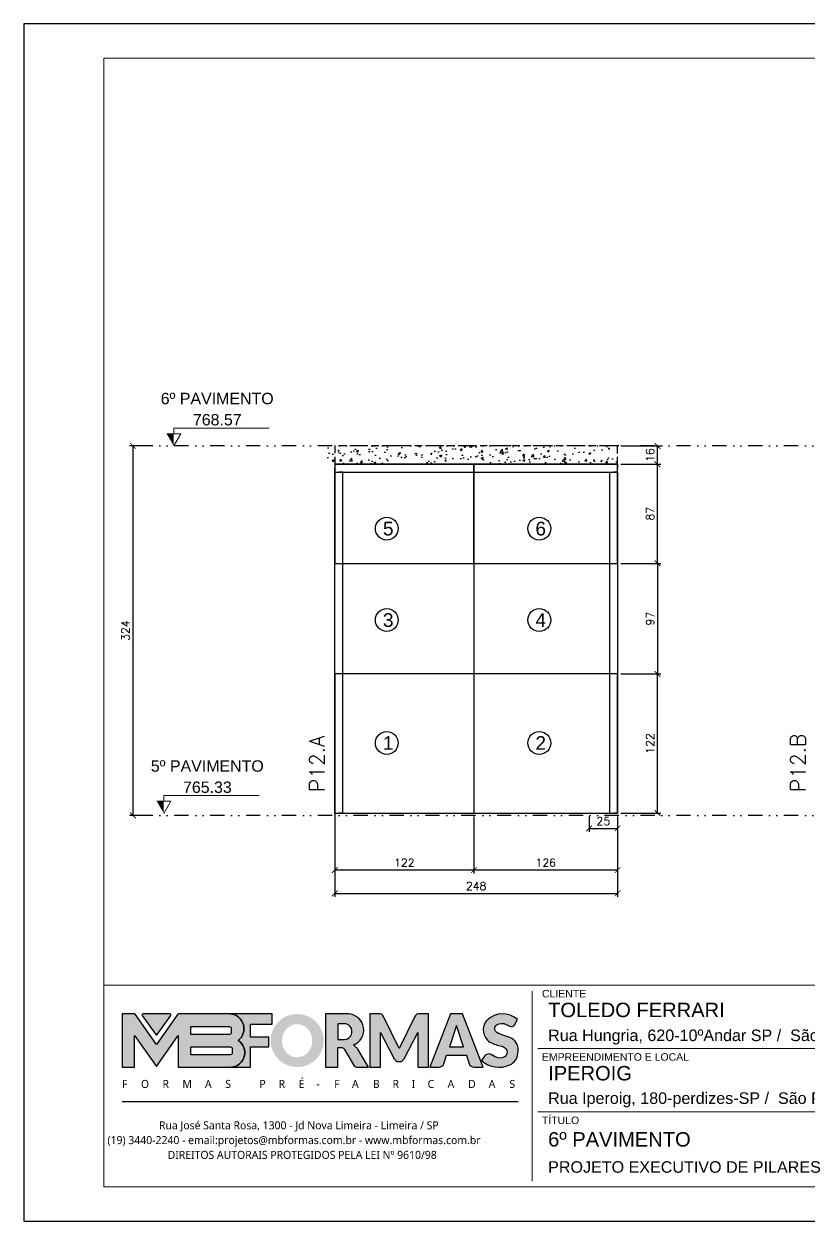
# Model space of a CAD drawing. Extents: x -23436 to 4767, y -4131 to 9755.
# Drawn here: x -20676 to -19988, y -1668 to -618 of the extents above; entities that cross this region are included whole.
import ezdxf
from ezdxf.enums import TextEntityAlignment as Align

# ---------------------------------------------------------------- set-up
doc = ezdxf.new("R2010")
doc.units = 0
doc.header["$PDMODE"] = 2
doc.header["$PDSIZE"] = 10
doc.linetypes.add('DIVIDE2', pattern=[0.625, 0.25, -0.125, 0, -0.125, 0, -0.125])
doc.linetypes.add('HIDDEN', pattern=[9.525, 6.35, -3.175])
doc.layers.get('0').update_dxf_attribs({"lineweight": 13})
doc.layers.get('Defpoints').update_dxf_attribs({"lineweight": 13})
for name, color, linetype in [('Concreto', 250, 'HIDDEN'), ('Cota', 4, 'Continuous'), ('MB Logo', 254, 'Continuous'), ('Nível', 160, 'Continuous'), ('Painéis', 30, 'Continuous'), ('Romaneio', 10, 'Continuous'), ('Sarr 7x7', 104, 'Continuous'), ('Texto Nível', 251, 'Continuous')]:
    doc.layers.add(name, color=color, linetype=linetype)
for name, color, linetype, lineweight in [('FOLHA MB', 7, 'Continuous', 13), ('S-FNDN', 7, 'Continuous', 25), ('Sarr 2.2x7', 40, 'Continuous', 9), ('Texto Seção', 7, 'Continuous', 15)]:
    doc.layers.add(name, color=color, linetype=linetype, lineweight=lineweight)
doc.layers.add('Laje_Perimetro', color=7, linetype='Continuous', plot=False)
doc.styles.add('ARIAL', font='arial.ttf', dxfattribs={"oblique": 15, "height": 25})
doc.styles.add('MB_C01', font='arial.ttf', dxfattribs={"height": 1.3})
doc.styles.add('MB_C02', font='arial.ttf', dxfattribs={"height": 2})
doc.styles.add('MB_C03', font='arial.ttf', dxfattribs={"height": 2.5})
doc.styles.add('MB_C04', font='arial.ttf', dxfattribs={"height": 6})
doc.styles.add('MtXpl_Lucida_Sans_Un', font='l_10646.ttf')
doc.styles.add('REGUA-120', font='ROMANS.shx', dxfattribs={"height": 15})
doc.styles.add('ROMANS', font='romans.shx')
doc.dimstyles.new('Cota Paínel', dxfattribs={"dimtxt": 7, "dimasz": 5, "dimexe": 3, "dimexo": 3, "dimgap": 3, "dimtad": 1, "dimdec": 1, "dimzin": 12, "dimdsep": 46, "dimtxsty": 'ROMANS', "dimblk": 'ARCHTICK', "dimcen": 0, "dimclrd": 4, "dimclre": 4, "dimclrt": 1, "dimadec": 1, "dimazin": 3, "dimtfac": 1, "dimtdec": 1, "dimtmove": 0, "dimatfit": 3, "dimldrblk": 'OBLIQUE', "dimfxl": 0, "dimtolj": 1, "dimtzin": 12, "dimarcsym": 0})
doc.dimstyles.new('PAINEL', dxfattribs={"dimtxt": 7, "dimasz": 5, "dimexe": 3, "dimexo": 3, "dimgap": 3, "dimtad": 1, "dimdec": 1, "dimzin": 12, "dimdsep": 46, "dimtxsty": 'ROMANS', "dimblk": 'ARCHTICK', "dimcen": 0, "dimclrd": 4, "dimclre": 4, "dimclrt": 1, "dimadec": 1, "dimazin": 3, "dimtfac": 1, "dimtdec": 1, "dimtmove": 0, "dimatfit": 3, "dimldrblk": 'OBLIQUE', "dimfxl": 0, "dimtolj": 1, "dimtzin": 12, "dimarcsym": 0})

# ---------------------------------------------------------------- blocks, each defined once
blk = doc.blocks.new('MB-NOVO')
at = {"layer": 'MB Logo', "linetype": 'Continuous'}
h = blk.add_hatch(color=256, dxfattribs=at)
h.dxf.hatch_style = 1
h.set_gradient(color1=(242, 132, 69), color2=(247, 180, 141), rotation=90, tint=1)
h.paths.add_polyline_path([(-18529.6, 10980.8), (-18475.7, 10980.8, 0.706757), (-18468.7, 11008, 0.681802), (-18476.7, 11034.9), (-18529.4, 11034.9, 0.243712), (-18530.2, 11034.5), (-18551.7, 11003.9), (-18573.3, 11034.5, 0.243712), (-18574.1, 11034.9), (-18586.5, 11034.9), (-18586.5, 10980.8), (-18573.9, 10980.8), (-18573.9, 11012.9), (-18551.7, 10981.5), (-18529.6, 11012.9)])
h.paths.add_polyline_path([(-18516.8, 11014.1), (-18516.8, 11022), (-18477.8, 11022, -0.414214), (-18475.8, 11020), (-18475.8, 11016.1, -0.414214), (-18477.8, 11014.1)], flags=16)
h.paths.add_polyline_path([(-18516.8, 11001.4), (-18476.8, 11001.4, -0.414214), (-18474.8, 10999.4), (-18474.8, 10995.5, -0.414214), (-18476.8, 10993.5), (-18516.8, 10993.5)], flags=16)
at = {"layer": 'MB Logo', "true_color": 0x262626}
h = blk.add_hatch(color=250, dxfattribs=at)
h.dxf.hatch_style = 1
h.paths.add_polyline_path([(-18537.3, 11033.3, 0.60809), (-18538.1, 11034.9), (-18565.3, 11034.9, 0.60809), (-18566.1, 11033.3), (-18552.5, 11014, 0.518202), (-18550.9, 11014)])
h = blk.add_hatch(color=250, dxfattribs=at)
h.dxf.hatch_style = 1
h.paths.add_polyline_path([(-18456.2, 11011.3), (-18456.2, 11024.6), (-18434.2, 11024.6), (-18434.2, 11034.9), (-18476.7, 11034.9, -0.681802), (-18468.7, 11008, -0.706757), (-18475.7, 10980.8), (-18456.2, 10980.8), (-18456.2, 11001.4), (-18437.8, 11001.4), (-18437.8, 11011.3)])
h = blk.add_hatch(color=250, dxfattribs=at)
h.dxf.hatch_style = 1
h.paths.add_polyline_path([(-18435.9, 11007.9, 1), (-18381.9, 11007.9, 1)])
edge = h.paths.add_edge_path(flags=16)
edge.add_ellipse((-18409, 11007.7), major_axis=(0, 16.8), ratio=0.916255, start_angle=0, end_angle=360)
h = blk.add_hatch(color=250, dxfattribs=at)
h.dxf.hatch_style = 1
h.paths.add_polyline_path([(-18357, 11034.9), (-18380.2, 11034.9), (-18380.2, 10980.8), (-18367.6, 10980.8), (-18367.6, 11000.7), (-18363.4, 11000.7, -0.195765), (-18360.9, 10998.9), (-18351.8, 10983.2, 0.261385), (-18347.5, 10980.8), (-18336.4, 10980.8), (-18347.5, 10999, 0.082429), (-18349.6, 11001.5), (-18351.9, 11003.4, 0.81838)])
h.paths.add_polyline_path([(-18360.8, 11009), (-18367.6, 11009), (-18367.6, 11025), (-18360.8, 11025, -0.92578)], flags=16)
h = blk.add_hatch(color=250, dxfattribs=at)
h.dxf.hatch_style = 1
h.paths.add_polyline_path([(-18286.6, 11015.9), (-18286.6, 10980.8), (-18275.8, 10980.8), (-18275.8, 11034.9), (-18286.6, 11034.9, 0.216647), (-18289.4, 11032.4), (-18305.5, 10999.8), (-18321.6, 11032.7, 0.199908), (-18324.3, 11034.9), (-18335.2, 11034.9), (-18335.2, 10980.8), (-18324.3, 10980.8), (-18324.3, 11015.9), (-18310.4, 10989.3, 0.279644), (-18306, 10986.6, 0.340986), (-18300.5, 10989.3)])
h = blk.add_hatch(color=250, dxfattribs=at)
h.dxf.hatch_style = 1
h.paths.add_polyline_path([(-18274.4, 10980.8), (-18265, 10980.8, 0.322517), (-18260.2, 10984.3), (-18257.3, 10993), (-18237.2, 10993), (-18234.3, 10984.3, 0.322517), (-18229.5, 10980.8), (-18220.3, 10980.8), (-18241.2, 11034.9), (-18253.4, 11034.9)])
h.paths.add_polyline_path([(-18254.4, 11001.6), (-18247.3, 11023), (-18240.1, 11001.6)], flags=16)
h = blk.add_hatch(color=250, dxfattribs=at)
h.dxf.hatch_style = 1
h.paths.add_polyline_path([(-18206, 11024, -0.247671), (-18196.9, 11024.3), (-18193.5, 11022.5, 0.40799), (-18188.2, 11024.1), (-18185.4, 11029.1, 0.392837), (-18216.2, 11028.7, 0.467779), (-18213.3, 11006.3, 0.077523), (-18201.2, 11002.1, -0.214206), (-18196.1, 10997.9, -0.284295), (-18198.2, 10991.4, -0.26924), (-18208.8, 10991.6), (-18212.2, 10993.6, 0.407727), (-18219, 10992.1), (-18221.8, 10987.7, 0.296878), (-18193.2, 10983.1, 0.272251), (-18184.9, 10995.3), (-18184.6, 10997.9, 0.348906), (-18193.7, 11011.2), (-18200.4, 11013.5, -0.045018), (-18205.8, 11015.7, -0.618284)])
at = {"layer": 'MB Logo', "linetype": 'Continuous'}
blk.add_line((-18586.5, 10945.9), (-18184.8, 10945.9), dxfattribs=at)
at = {"layer": 'MB Logo', "color": 23, "linetype": 'Continuous', "true_color": 0xf28445}
for points in [[(-18573.3, 11034.5, 0.243712), (-18574.1, 11034.9), (-18586.5, 11034.9), (-18586.5, 10980.8), (-18573.9, 10980.8), (-18573.9, 11012.9), (-18551.7, 10981.5), (-18529.6, 11012.9), (-18529.6, 10980.8), (-18475.7, 10980.8, 0.706757), (-18468.7, 11008, 0.681802), (-18476.7, 11034.9), (-18529.4, 11034.9, 0.243712), (-18530.2, 11034.5), (-18551.7, 11003.9)], [(-18516.8, 11022), (-18477.8, 11022, -0.414214), (-18475.8, 11020), (-18475.8, 11016.1, -0.414214), (-18477.8, 11014.1), (-18516.8, 11014.1)], [(-18516.8, 11001.4), (-18476.8, 11001.4, -0.414214), (-18474.8, 10999.4), (-18474.8, 10995.5, -0.414214), (-18476.8, 10993.5), (-18516.8, 10993.5)]]:
    blk.add_lwpolyline(points, format="xyb", close=True, dxfattribs=at)
at = {"layer": 'MB Logo', "color": 250, "true_color": 0x262626}
for points in [[(-18537.3, 11033.3, 0.60809), (-18538.1, 11034.9), (-18565.3, 11034.9, 0.60809), (-18566.1, 11033.3), (-18552.5, 11014, 0.518202), (-18550.9, 11014)], [(-18437.8, 11011.3), (-18456.2, 11011.3), (-18456.2, 11024.6), (-18434.2, 11024.6), (-18434.2, 11034.9), (-18476.7, 11034.9, -0.681802), (-18468.7, 11008, -0.706757), (-18475.7, 10980.8), (-18456.2, 10980.8), (-18456.2, 11001.4), (-18437.8, 11001.4)], [(-18347.5, 10980.8), (-18336.4, 10980.8), (-18347.5, 10999, 0.082429), (-18349.6, 11001.5), (-18351.9, 11003.4, 0.81838), (-18357, 11034.9), (-18380.2, 11034.9), (-18380.2, 10980.8), (-18367.6, 10980.8), (-18367.6, 11000.7), (-18363.4, 11000.7, -0.209789), (-18360.8, 10998.7), (-18351.8, 10983.2, 0.261385)], [(-18286.6, 11015.9), (-18286.6, 10980.8), (-18275.8, 10980.8), (-18275.8, 11034.9), (-18286.6, 11034.9, 0.216647), (-18289.4, 11032.4), (-18305.5, 10999.8), (-18321.5, 11032.4, 0.216647), (-18324.3, 11034.9), (-18335.2, 11034.9), (-18335.2, 10980.8), (-18324.3, 10980.8), (-18324.3, 11015.9), (-18310.4, 10989.3, 0.279644), (-18306, 10986.6), (-18304.9, 10986.6, 0.279644), (-18300.5, 10989.3)], [(-18265, 10980.8, 0.322517), (-18260.2, 10984.3), (-18257.3, 10993), (-18237.2, 10993), (-18234.3, 10984.3, 0.322517), (-18229.5, 10980.8), (-18220.3, 10980.8), (-18241.2, 11034.9), (-18253.4, 11034.9), (-18274.4, 10980.8)], [(-18206.2, 11015.9, -0.549626), (-18206.4, 11023.8, -0.258723), (-18196.9, 11024.3), (-18193.5, 11022.5, 0.40799), (-18188.2, 11024.1), (-18185.4, 11029.1, 0.392837), (-18216.2, 11028.7, 0.467779), (-18213.3, 11006.3, 0.077523), (-18201.2, 11002.1, -0.203897), (-18196.3, 10998.2), (-18196.1, 10997.8, -0.267611), (-18198, 10991.6), (-18198.5, 10991.3, -0.261145), (-18208.8, 10991.6), (-18212.2, 10993.6, 0.407727), (-18219, 10992.1), (-18221.8, 10987.7, 0.296878), (-18193.2, 10983.1, 0.265963), (-18184.9, 10994.9), (-18184.7, 10997.6, 0.340466), (-18193.1, 11011), (-18200.4, 11013.5, -0.049298)], [(-18367.6, 11009), (-18360.8, 11009, 0.92578), (-18360.8, 11025), (-18367.6, 11025)]]:
    blk.add_lwpolyline(points, format="xyb", close=True, dxfattribs=at)
blk.add_lwpolyline([(-18247.3, 11023), (-18254.4, 11001.6), (-18240.1, 11001.6)], close=True, dxfattribs=at)
at = {"layer": 'MB Logo', "color": 250, "true_color": 0x262626, "style": 'MtXpl_Lucida_Sans_Un'}
for s, height, p in [('F', 8.12, (-18586.8, 10959.8)), ('O', 8.12, (-18567.5, 10959.8)), ('R', 8.12, (-18545.6, 10959.8)), ('M', 8.12, (-18525.4, 10959.8)), ('A', 8.12, (-18502.5, 10959.8)), ('S', 8.12, (-18481.9, 10959.8)), ('P', 8.12, (-18447.3, 10959.8)), ('R', 8.12, (-18427.8, 10959.8)), ('É', 8.12, (-18407.5, 10959.8)), ('-', 8.12, (-18389.6, 10959.8)), ('F', 8.12, (-18371.4, 10959.8)), ('A', 8.12, (-18353.3, 10959.8)), ('B', 8.12, (-18332.1, 10959.8)), ('R', 8.12, (-18312.2, 10959.8)), ('I', 8.12, (-18292.7, 10959.8)), ('C', 8.12, (-18276.6, 10959.8)), ('A', 8.12, (-18256.3, 10959.8)), ('D', 8.12, (-18235.5, 10959.8)), ('A', 8.12, (-18214.6, 10959.8)), ('S', 8.12, (-18193.6, 10959.8)), ('DIREITOS AUTORAIS PROTEGIDOS PELA LEI Nº 9610/98', 8.122, (-18540.4, 10887.8))]:
    blk.add_text(s, height=height, dxfattribs=at).set_placement(p)
at = {"layer": 'MB Logo', "style": 'MtXpl_Lucida_Sans_Un'}
for s, p in [('Rua José Santa Rosa, 1300 - Jd Nova Limeira - Limeira / SP', (-18549.2, 10917.8)), ('(19) 3440-2240 - email:projetos@mbformas.com.br - www.mbformas.com.br', (-18601.5, 10902.8))]:
    blk.add_text(s, height=8.122, dxfattribs=at).set_placement(p)
blk = doc.blocks.new('A$C169d8357')
at = {"layer": 'FOLHA MB', "color": 1}
for p, q in [((1109.8, 356.7), (70, 356.7)), ((445.6, 351.7), (445.6, 185)), ((786.6, 351.7), (786.6, 250.7)), ((943.1, 351.7), (943.1, 185)), ((1109.8, 356.7), (1109.8, 179.9)), ((1455, 356.7), (1109.8, 356.7)), ((1155.3, 185), (1155.3, 351.7)), ((1232.6, 351.7), (1232.6, 185)), ((1455, 331.5), (1109.8, 331.5)), ((938.1, 316.3), (791.6, 316.3)), ((1109.8, 316.3), (948.2, 316.3)), ((1029, 311.3), (1029, 286)), ((1455, 306.2), (1109.8, 306.2)), ((781.5, 301.2), (450.7, 301.2)), ((938.1, 281), (791.6, 281)), ((1109.8, 281), (948.2, 281)), ((1029, 275.9), (1029, 250.7)), ((1455, 281), (1109.8, 281)), ((1455, 255.7), (1109.8, 255.7)), ((938.1, 245.6), (450.7, 245.6)), ((1109.8, 245.6), (948.2, 245.6)), ((1029, 240.6), (1029, 185)), ((1455, 230.4), (1109.8, 230.4)), ((1455, 205.2), (1109.8, 205.2))]:
    blk.add_line(p, q, dxfattribs=at)
for points in [[(0, 1199.9), (0, 149.9), (1485, 149.9), (1485, 1199.9)], [(70, 1169.9), (70, 179.9), (1455, 179.9), (1455, 1169.9)]]:
    blk.add_lwpolyline(points, close=True, dxfattribs=at)
at = {"layer": 'MB Logo', "xscale": 0.8642040370897565, "yscale": 0.8642040370897565, "zscale": 0.8642040370897565}
blk.add_blockref('MB-NOVO', (16148.7, -9204.8), dxfattribs=at)
at = {"layer": 'FOLHA MB', "color": 6}
for s, height, style, p in [('CLIENTE', 6.57, 'MB_C01', (454.3, 346.1)), ('RESPONSÁVEL TÉCNICO', 6.566, 'MB_C01', (791.2, 344.6)), ('FASE DO PROJETO', 6.566, 'MB_C01', (947.8, 344.6)), ('Rua Hungria, 620-10ºAndar SP /  São Paulo', 10.102, 'MB_C02', (459.7, 307.8)), ('PROJETISTA', 6.57, 'MB_C01', (791.2, 306.7)), ('DATA', 6.57, 'MB_C01', (947.8, 306.7)), ('ESCALA', 6.57, 'MB_C01', (1033.7, 306.7)), ('EMPREENDIMENTO E LOCAL', 6.566, 'MB_C01', (454.3, 290.6)), ('DISCIPLINA', 6.57, 'MB_C01', (791.2, 271.4)), ('COR MADEIRA', 6.566, 'MB_C01', (947.8, 271.4)), ('COR TARJA', 6.57, 'MB_C01', (1033.7, 271.4)), ('Rua Iperoig, 180-perdizes-SP /  São Paulo', 10.102, 'MB_C02', (459.7, 252.7)), ('TÍTULO', 6.57, 'MB_C01', (454.3, 235)), ('REVISÃO', 6.57, 'MB_C01', (947.8, 236.5)), ('FOLHA', 6.57, 'MB_C01', (1033.7, 236.5)), ('PROJETO EXECUTIVO DE PILARES', 10.102, 'MB_C02', (459.7, 192.3))]:
    blk.add_text(s, height=height, dxfattribs=dict(at, style=style)).set_placement(p)
at = {"layer": 'FOLHA MB', "color": 5}
for s, height, style, p in [('TOLEDO FERRARI', 12.628, 'MB_C03', (459.7, 328.8)), ('DANIEL RODRIGUES', 10.102, 'MB_C02', (791.6, 322.4)), ('EXECUTIVO', 10.1, 'MB_C02', (948.1, 320.5)), ('THAÍS BANDEIRA', 10.102, 'MB_C02', (791.5, 285.1)), ('31/05/2023', 10.1, 'MB_C02', (948.1, 285.1)), ('1:50', 10.1, 'MB_C02', (1034, 287.1)), ('IPEROIG', 12.63, 'MB_C03', (459.7, 273.3)), ('PADRÃO', 10.1, 'MB_C02', (948.1, 251.8)), ('FORMA DE MADEIRA', 10.102, 'MB_C02', (791.6, 251.7)), ('S/COR', 10.1, 'MB_C02', (1034, 251.8)), ('6º PAVIMENTO', 12.628, 'MB_C03', (459.7, 215.3)), ('00', 10.1, 'MB_C02', (1126.7, 211.8)), ('31/05/23', 10.1, 'MB_C02', (1166.5, 211.6)), ('EMISSÃO INICIAL', 10.102, 'MB_C02', (1243.1, 211.6)), ('00', 12.63, 'MB_C03', (967.6, 205))]:
    blk.add_text(s, height=height, dxfattribs=dict(at, style=style)).set_placement(p)
at = {"layer": 'FOLHA MB', "color": 6, "style": 'MB_C01'}
for s, p in [('REV. Nº', (1132.5, 198.1)), ('DATA', (1189.7, 198.1)), ('DESCRIÇÃO', (1265.5, 198.1))]:
    blk.add_text(s, height=6.57, dxfattribs=at).set_placement(p, align=Align.MIDDLE_CENTER)
at = {"layer": 'FOLHA MB', "insert": (1239.4, 189.4), "char_height": 5.051, "width": 210.818, "attachment_point": 1, "style": 'MB_C04'}
blk.add_mtext('TOLEDO-IPEROIG-LO-6PV-PI-R00.DWG', dxfattribs=at)
blk = doc.blocks.new('_ArchTick')
at = {"color": 0, "linetype": 'ByBlock', "const_width": 0.15}
blk.add_lwpolyline([(-0.5, -0.5), (0.5, 0.5)], dxfattribs=at)
blk = doc.blocks.new('*D775')
at = {"layer": 'Cota', "color": 4, "lineweight": -2, "transparency": 16777216}
for p, q in [((-20403.8, -1312.9), (-20403.8, -1383.4)), ((-20155.8, -1312.9), (-20155.8, -1383.4)), ((-20403.8, -1380.4), (-20155.8, -1380.4))]:
    blk.add_line(p, q, dxfattribs=at)
at = {"layer": 'Defpoints', "color": 0, "transparency": 16777216}
for p in [(-20403.8, -1309.9), (-20155.8, -1309.9), (-20155.8, -1380.4)]:
    blk.add_point(p, dxfattribs=at)
at = {"layer": 'Cota', "color": 4, "lineweight": -2, "transparency": 16777216, "xscale": 5, "yscale": 5, "zscale": 5, "rotation": 180}
blk.add_blockref('_ArchTick', (-20403.8, -1380.4), dxfattribs=at)
at = {"layer": 'Cota', "color": 4, "lineweight": -2, "transparency": 16777216, "xscale": 5, "yscale": 5, "zscale": 5}
blk.add_blockref('_ArchTick', (-20155.8, -1380.4), dxfattribs=at)
at = {"layer": 'Cota', "color": 1, "transparency": 16777216, "insert": (-20279.8, -1373.9), "char_height": 7, "attachment_point": 5, "style": 'ROMANS'}
blk.add_mtext('\\A1;248', dxfattribs=at)
blk = doc.blocks.new('_OBLIQUE')
at = {"color": 0, "linetype": 'ByBlock', "lineweight": -2}
for p, q in [((0, 0), (-1, 0)), ((-0.5, -0.5), (0.5, 0.5))]:
    blk.add_line(p, q, dxfattribs=at)
blk = doc.blocks.new('*D776')
at = {"layer": 'Cota', "color": 4, "lineweight": -2, "transparency": 16777216}
for p, q in [((-20152.8, -1187.9), (-20117.8, -1187.9)), ((-20120.8, -1309.9), (-20120.8, -1187.9)), ((-20152.8, -1309.9), (-20117.8, -1309.9))]:
    blk.add_line(p, q, dxfattribs=at)
at = {"layer": 'Defpoints', "color": 0, "transparency": 16777216}
for p in [(-20155.8, -1187.9), (-20120.8, -1187.9), (-20155.8, -1309.9)]:
    blk.add_point(p, dxfattribs=at)
at = {"layer": 'Cota', "color": 4, "lineweight": -2, "transparency": 16777216, "xscale": 5, "yscale": 5, "zscale": 5}
for p, rotation in [((-20120.8, -1187.9), 90), ((-20120.8, -1309.9), 270)]:
    blk.add_blockref('_ArchTick', p, dxfattribs=dict(at, rotation=rotation))
at = {"layer": 'Cota', "color": 1, "transparency": 16777216, "insert": (-20127.3, -1248.9), "char_height": 7, "attachment_point": 5, "rotation": 90, "style": 'ROMANS'}
blk.add_mtext('\\A1;122', dxfattribs=at)
blk = doc.blocks.new('*D777')
at = {"layer": 'Cota', "color": 4, "lineweight": -2, "transparency": 16777216}
for p, q in [((-20281.8, -1312.9), (-20281.8, -1362.9)), ((-20155.8, -1312.9), (-20155.8, -1362.9)), ((-20155.8, -1359.9), (-20281.8, -1359.9))]:
    blk.add_line(p, q, dxfattribs=at)
at = {"layer": 'Defpoints', "color": 0, "transparency": 16777216}
for p in [(-20281.8, -1309.9), (-20155.8, -1309.9), (-20281.8, -1359.9)]:
    blk.add_point(p, dxfattribs=at)
at = {"layer": 'Cota', "color": 4, "lineweight": -2, "transparency": 16777216, "xscale": 5, "yscale": 5, "zscale": 5, "rotation": 180}
blk.add_blockref('_ArchTick', (-20281.8, -1359.9), dxfattribs=at)
at = {"layer": 'Cota', "color": 4, "lineweight": -2, "transparency": 16777216, "xscale": 5, "yscale": 5, "zscale": 5}
blk.add_blockref('_ArchTick', (-20155.8, -1359.9), dxfattribs=at)
at = {"layer": 'Cota', "color": 1, "transparency": 16777216, "insert": (-20218.8, -1353.4), "char_height": 7, "attachment_point": 5, "style": 'ROMANS'}
blk.add_mtext('\\A1;126', dxfattribs=at)
blk = doc.blocks.new('*D778')
at = {"layer": 'Cota', "color": 4, "lineweight": -2, "transparency": 16777216}
for p, q in [((-20403.8, -1309.7), (-20403.8, -1362.9)), ((-20281.8, -1312.9), (-20281.8, -1362.9)), ((-20281.8, -1359.9), (-20403.8, -1359.9))]:
    blk.add_line(p, q, dxfattribs=at)
at = {"layer": 'Defpoints', "color": 0, "transparency": 16777216}
for p in [(-20403.8, -1306.7), (-20281.8, -1309.9), (-20403.8, -1359.9)]:
    blk.add_point(p, dxfattribs=at)
at = {"layer": 'Cota', "color": 4, "lineweight": -2, "transparency": 16777216, "xscale": 5, "yscale": 5, "zscale": 5, "rotation": 180}
blk.add_blockref('_ArchTick', (-20403.8, -1359.9), dxfattribs=at)
at = {"layer": 'Cota', "color": 4, "lineweight": -2, "transparency": 16777216, "xscale": 5, "yscale": 5, "zscale": 5}
blk.add_blockref('_ArchTick', (-20281.8, -1359.9), dxfattribs=at)
at = {"layer": 'Cota', "color": 1, "transparency": 16777216, "insert": (-20342.8, -1353.4), "char_height": 7, "attachment_point": 5, "style": 'ROMANS'}
blk.add_mtext('\\A1;122', dxfattribs=at)
blk = doc.blocks.new('*D789')
at = {"layer": 'Defpoints', "color": 0, "transparency": 16777216}
for p in [(-20180.8, -1309.9), (-20155.8, -1309.9), (-20155.8, -1323.4)]:
    blk.add_point(p, dxfattribs=at)
at = {"layer": 'S-FNDN', "color": 4, "lineweight": -2, "transparency": 16777216}
for p, q in [((-20180.8, -1312.9), (-20180.8, -1326.4)), ((-20155.8, -1312.9), (-20155.8, -1326.4)), ((-20180.8, -1323.4), (-20155.8, -1323.4))]:
    blk.add_line(p, q, dxfattribs=at)
at = {"layer": 'S-FNDN', "color": 4, "lineweight": -2, "transparency": 16777216, "xscale": 5, "yscale": 5, "zscale": 5, "rotation": 180}
blk.add_blockref('_ArchTick', (-20180.8, -1323.4), dxfattribs=at)
at = {"layer": 'S-FNDN', "color": 4, "lineweight": -2, "transparency": 16777216, "xscale": 5, "yscale": 5, "zscale": 5}
blk.add_blockref('_ArchTick', (-20155.8, -1323.4), dxfattribs=at)
at = {"layer": 'S-FNDN', "color": 1, "transparency": 16777216, "insert": (-20168.3, -1316.9), "char_height": 7, "attachment_point": 5, "style": 'ROMANS'}
blk.add_mtext('\\A1;25', dxfattribs=at)
blk = doc.blocks.new('*D790')
at = {"layer": 'Cota', "color": 4, "lineweight": -2, "transparency": 16777216}
for p, q in [((-20152.8, -1090.9), (-20117.8, -1090.9)), ((-20120.8, -1090.9), (-20120.8, -1187.9)), ((-20152.8, -1187.9), (-20117.8, -1187.9))]:
    blk.add_line(p, q, dxfattribs=at)
at = {"layer": 'Defpoints', "color": 0, "transparency": 16777216}
for p in [(-20155.8, -1090.9), (-20155.8, -1187.9), (-20120.8, -1187.9)]:
    blk.add_point(p, dxfattribs=at)
at = {"layer": 'Cota', "color": 4, "lineweight": -2, "transparency": 16777216, "xscale": 5, "yscale": 5, "zscale": 5}
for p, rotation in [((-20120.8, -1090.9), 90), ((-20120.8, -1187.9), 270)]:
    blk.add_blockref('_ArchTick', p, dxfattribs=dict(at, rotation=rotation))
at = {"layer": 'Cota', "color": 1, "transparency": 16777216, "insert": (-20127.3, -1139.4), "char_height": 7, "attachment_point": 5, "rotation": 90, "style": 'ROMANS'}
blk.add_mtext('\\A1;97', dxfattribs=at)
blk = doc.blocks.new('*D800')
at = {"layer": 'Cota', "color": 4, "lineweight": -2, "transparency": 16777216}
for p, q in [((-20152.8, -1003.9), (-20117.8, -1003.9)), ((-20120.8, -1090.9), (-20120.8, -1003.9)), ((-20152.8, -1090.9), (-20117.8, -1090.9))]:
    blk.add_line(p, q, dxfattribs=at)
at = {"layer": 'Defpoints', "color": 0, "transparency": 16777216}
for p in [(-20155.8, -1003.9), (-20120.8, -1003.9), (-20155.8, -1090.9)]:
    blk.add_point(p, dxfattribs=at)
at = {"layer": 'Cota', "color": 4, "lineweight": -2, "transparency": 16777216, "xscale": 5, "yscale": 5, "zscale": 5}
for p, rotation in [((-20120.8, -1003.9), 90), ((-20120.8, -1090.9), 270)]:
    blk.add_blockref('_ArchTick', p, dxfattribs=dict(at, rotation=rotation))
at = {"layer": 'Cota', "color": 1, "transparency": 16777216, "insert": (-20127.3, -1047.4), "char_height": 7, "attachment_point": 5, "rotation": 90, "style": 'ROMANS'}
blk.add_mtext('\\A1;87', dxfattribs=at)
blk = doc.blocks.new('*D801')
at = {"layer": 'Cota', "color": 4, "lineweight": -2, "transparency": 16777216}
for p, q in [((-20152.8, -987.9), (-20117.8, -987.9)), ((-20120.8, -1003.9), (-20120.8, -987.9)), ((-20152.8, -1003.9), (-20117.8, -1003.9))]:
    blk.add_line(p, q, dxfattribs=at)
at = {"layer": 'Defpoints', "color": 0, "transparency": 16777216}
for p in [(-20155.8, -987.9), (-20120.8, -987.9), (-20155.8, -1003.9)]:
    blk.add_point(p, dxfattribs=at)
at = {"layer": 'Cota', "color": 4, "lineweight": -2, "transparency": 16777216, "xscale": 5, "yscale": 5, "zscale": 5}
for p, rotation in [((-20120.8, -987.9), 90), ((-20120.8, -1003.9), 270)]:
    blk.add_blockref('_ArchTick', p, dxfattribs=dict(at, rotation=rotation))
at = {"layer": 'Cota', "color": 1, "transparency": 16777216, "insert": (-20127.3, -995.9), "char_height": 7, "attachment_point": 5, "rotation": 90, "style": 'ROMANS'}
blk.add_mtext('\\A1;16', dxfattribs=at)
blk = doc.blocks.new('*D810')
at = {"layer": 'Cota', "color": 4, "lineweight": -2, "transparency": 16777216}
for p, q in [((-20576.3, -987.9), (-20583.8, -987.9)), ((-20580.8, -987.9), (-20580.8, -1311.9)), ((-20573.6, -1311.9), (-20583.8, -1311.9))]:
    blk.add_line(p, q, dxfattribs=at)
at = {"layer": 'Defpoints', "color": 0, "transparency": 16777216}
for p in [(-20573.3, -987.9), (-20580.8, -1311.9), (-20570.6, -1311.9)]:
    blk.add_point(p, dxfattribs=at)
at = {"layer": 'Cota', "color": 4, "lineweight": -2, "transparency": 16777216, "xscale": 5, "yscale": 5, "zscale": 5}
for p, rotation in [((-20580.8, -987.9), 90), ((-20580.8, -1311.9), 270)]:
    blk.add_blockref('_ArchTick', p, dxfattribs=dict(at, rotation=rotation))
at = {"layer": 'Cota', "color": 1, "transparency": 16777216, "insert": (-20587.3, -1149.9), "char_height": 7, "attachment_point": 5, "rotation": 90, "style": 'ROMANS'}
blk.add_mtext('\\A1;324', dxfattribs=at)

msp = doc.modelspace()

# ---------------------------------------------------------------- hatches: boundary and pattern name
at = {"layer": 'Concreto'}
h = msp.add_hatch(dxfattribs=at)
h.set_pattern_fill('AR-CONC', color=256, scale=0.1, angle=-360)
h.set_pattern_definition([(50, (-4790.363, 10189.966), (18.218467, -1.593909), [1.905, -20.955]), (355, (-4790.363, 10189.966), (-3.524342, 19.105685), [1.524, -16.764058]), (100.45144, (-4788.845, 10189.833), (14.694125, 17.511775), [1.619, -17.809024]), (46.1842, (-4790.363, 10195.046), (27.107904, -4.204233), [2.8575, -31.4325]), (96.63556, (-4788.104, 10194.696), (23.740413, 24.742612), [2.428502, -26.71356]), (351.18415, (-4790.363, 10195.046), (23.740413, 24.742612), [2.285997, -25.145973]), (21, (-4787.823, 10193.776), (15.161439, -10.22652), [1.905, -20.955]), (326, (-4787.823, 10193.776), (6.180203, 18.418797), [1.524, -16.764]), (71.45145, (-4786.56, 10192.924), (21.341642, 8.192277), [1.619, -17.808994]), (37.5, (-4790.363, 10189.966), (0.3088603, 8.4555039), [0, -16.5608, 0, -17.018, 0, -16.8275]), (7.5, (-4790.363, 10189.966), (6.6819663, 10.0180575), [0, -9.7028, 0, -16.1798, 0, -6.4135]), (327.5, (-4796.027, 10189.966), (13.5590595, -0.5728744), [0, -6.35, 0, -19.812, 0, -26.289]), (317.5, (-4798.567, 10189.966), (14.812918, 2.542649), [0, -8.255, 0, -13.1572, 0, -18.669])])
h.paths.add_polyline_path([(-20412.762, -1003.905), (-20155.762, -1003.905), (-20155.762, -987.905), (-20412.762, -987.905)])
at = {"layer": 'Sarr 2.2x7'}
h = msp.add_hatch(color=0, dxfattribs=at)
h.dxf.hatch_style = 1
h.paths.add_polyline_path([(-20545.04, -977.221), (-20551.209, -977.221), (-20545.04, -987.905)])
h = msp.add_hatch(color=0, dxfattribs=at)
h.dxf.hatch_style = 1
h.paths.add_polyline_path([(-20553.719, -1299.558), (-20559.887, -1299.558), (-20553.719, -1310.242)])

# ---------------------------------------------------------------- linework, layer by layer
at = {"color": 0}
for p, q in [((-20551.209, -977.221), (-20538.872, -977.221)), ((-20545.04, -987.905), (-20538.872, -977.221)), ((-20559.887, -1299.558), (-20547.551, -1299.558)), ((-20553.719, -1310.242), (-20547.551, -1299.558))]:
    msp.add_line(p, q, dxfattribs=at)
for points in [[(-20545.04, -977.221), (-20545.04, -972.211), (-20461.303, -972.211)], [(-20553.719, -1299.558), (-20553.719, -1294.549), (-20469.982, -1294.549)]]:
    msp.add_lwpolyline(points, dxfattribs=at)
at = {"layer": 'Concreto'}
msp.add_lwpolyline([(-20403.762, -1003.905), (-20155.762, -1003.905), (-20155.762, -987.905), (-20403.762, -987.905)], close=True, dxfattribs=at)
at = {"layer": 'Laje_Perimetro'}
msp.add_lwpolyline([(-19191.377, -617.741), (-20676.397, -617.741), (-20676.397, -1667.741), (-19191.377, -1667.741)], close=True, dxfattribs=at)
at = {"layer": 'Nível', "linetype": 'DIVIDE2', "ltscale": 50}
for p, q in [((-19274.035, -987.905), (-20580.778, -987.905)), ((-19274.035, -1311.905), (-20580.778, -1311.905))]:
    msp.add_line(p, q, dxfattribs=at)
at = {"layer": 'Painéis', "color": 32, "true_color": 0xcd6928}
msp.add_line((-20281.761, -1090.905), (-20281.762, -1309.905), dxfattribs=at)
for points in [[(-20403.761, -1003.905), (-20403.761, -1090.906), (-20281.761, -1090.906), (-20281.761, -1003.905), (-20288.762, -1003.905), (-20288.762, -1003.905)], [(-20281.761, -1003.905), (-20281.761, -1090.906), (-20155.762, -1090.905), (-20155.762, -1026.903), (-20155.762, -1026.903), (-20155.762, -1003.905)], [(-20403.762, -1187.905), (-20403.762, -1090.905), (-20392.762, -1090.905), (-20392.762, -1090.905), (-20187.762, -1090.905), (-20187.762, -1090.905), (-20155.762, -1090.905), (-20155.762, -1187.905)], [(-20403.762, -1309.905), (-20155.762, -1309.905), (-20155.762, -1187.905), (-20403.762, -1187.905)]]:
    msp.add_lwpolyline(points, close=True, dxfattribs=at)
at = {"layer": 'Romaneio'}
for centre in [(-20358.158, -1060.401), (-20224.451, -1060.401), (-20358.158, -1140.581), (-20224.451, -1140.581), (-20358.158, -1248.424), (-20224.451, -1248.424)]:
    msp.add_circle(centre, 10, dxfattribs=at)
at = {"layer": 'Sarr 7x7', "color": 50}
for p, q in [((-20403.762, -1003.906), (-20403.762, -1007.406)), ((-20403.762, -1003.906), (-20155.763, -1003.906)), ((-20403.762, -1010.906), (-20403.762, -1007.406)), ((-20155.763, -1003.906), (-20155.763, -1007.406)), ((-20155.763, -1010.906), (-20155.763, -1007.406)), ((-20403.762, -1309.905), (-20403.762, -1010.906)), ((-20403.762, -1010.906), (-20400.262, -1010.906)), ((-20403.762, -1010.906), (-20155.763, -1010.906)), ((-20396.762, -1010.906), (-20400.262, -1010.906)), ((-20396.762, -1309.905), (-20396.762, -1010.906)), ((-20162.763, -1010.906), (-20159.263, -1010.906)), ((-20162.763, -1010.906), (-20162.762, -1309.905)), ((-20155.763, -1010.906), (-20159.263, -1010.906)), ((-20155.763, -1010.906), (-20155.762, -1309.905)), ((-20403.762, -1309.905), (-20400.262, -1309.905)), ((-20396.762, -1309.905), (-20400.262, -1309.905)), ((-20162.762, -1309.905), (-20159.262, -1309.905)), ((-20155.762, -1309.905), (-20159.262, -1309.905))]:
    msp.add_line(p, q, dxfattribs=at)

# ---------------------------------------------------------------- block references
at = {"layer": 'MB Logo'}
msp.add_blockref('A$C169d8357', (-20676.397, -1817.679), dxfattribs=at)

# ---------------------------------------------------------------- texts
at = {"layer": 'Romaneio', "color": 0, "style": 'ARIAL'}
for s, p in [('5', (-20356.905, -1060.401)), ('6', (-20223.198, -1060.401)), ('3', (-20356.906, -1140.581)), ('4', (-20223.199, -1140.581)), ('1', (-20356.906, -1248.424)), ('2', (-20223.199, -1248.424))]:
    msp.add_text(s, height=12, dxfattribs=at).set_placement(p, align=Align.MIDDLE_CENTER)
at = {"layer": 'Texto Nível', "style": 'ARIAL'}
for s, p in [('6º PAVIMENTO', (-20457.416, -951.283)), ('768.57', (-20485.478, -969.875)), ('5º PAVIMENTO', (-20466.094, -1273.62)), ('765.33', (-20494.157, -1292.212))]:
    msp.add_text(s, height=10, dxfattribs=at).set_placement(p, align=Align.RIGHT)
at = {"layer": 'Texto Seção', "char_height": 13, "width": 285.32988, "attachment_point": 7, "rotation": 90, "style": 'REGUA-120'}
for s, insert in [('P12.A', (-20412.89, -1291.44)), ('P12.B', (-19991.051, -1291.44))]:
    msp.add_mtext(s, dxfattribs=dict(at, insert=insert))

# ---------------------------------------------------------------- dimensions: what is measured, and where the dimension line sits
at = {"layer": 'Cota'}
for base, p1, p2, picture, middle in [((-20580.757, -1311.905), (-20573.285, -987.905), (-20570.573, -1311.905), '*D810', (-20587.257, -1149.905)), ((-20120.815, -1003.905), (-20155.762, -1090.905), (-20155.762, -1003.905), '*D800', (-20127.315, -1047.405))]:
    dim = msp.add_linear_dim(base=base, p1=p1, p2=p2, angle=90, dimstyle='PAINEL', override={"dimarcsym": 2}, dxfattribs=at)
    dim.commit()
    dim.dimension.update_dxf_attribs({"geometry": picture, "text_midpoint": middle})
dim = msp.add_linear_dim(base=(-20120.815, -987.905), p1=(-20155.763, -1003.906), p2=(-20155.763, -987.905), angle=90, dimstyle='PAINEL', override={"dimarcsym": 2}, dxfattribs=at)
dim.commit()
dim.dimension.update_dxf_attribs({"geometry": '*D801', "text_midpoint": (-20120.815, -995.905), "dimtype": 160})
dim = msp.add_linear_dim(base=(-20120.815, -1187.905), p1=(-20155.762, -1090.905), p2=(-20155.762, -1187.905), angle=90, dimstyle='Cota Paínel', dxfattribs=at)
dim.commit()
dim.dimension.update_dxf_attribs({"geometry": '*D790', "text_midpoint": (-20127.315, -1139.405)})
at = {"layer": 'Cota', "color": 2}
dim = msp.add_linear_dim(base=(-20120.815, -1187.905), p1=(-20155.762, -1309.905), p2=(-20155.762, -1187.905), angle=90, dimstyle='Cota Paínel', dxfattribs=at)
dim.commit()
dim.dimension.update_dxf_attribs({"geometry": '*D776', "text_midpoint": (-20127.315, -1248.905)})
for base, p1, p2, picture, middle in [((-20403.762, -1359.936), (-20281.762, -1309.905), (-20403.762, -1306.705), '*D778', (-20342.762, -1353.436)), ((-20155.762, -1380.416), (-20403.762, -1309.905), (-20155.762, -1309.905), '*D775', (-20279.762, -1373.916)), ((-20281.762, -1359.936), (-20155.762, -1309.905), (-20281.762, -1309.905), '*D777', (-20218.762, -1353.436))]:
    dim = msp.add_linear_dim(base=base, p1=p1, p2=p2, dimstyle='Cota Paínel', dxfattribs=at)
    dim.commit()
    dim.dimension.update_dxf_attribs({"geometry": picture, "text_midpoint": middle})
at = {"layer": 'S-FNDN', "color": 3}
dim = msp.add_linear_dim(base=(-20155.762, -1323.376), p1=(-20180.762, -1309.905), p2=(-20155.762, -1309.905), dimstyle='PAINEL', override={"dimarcsym": 2}, dxfattribs=at)
dim.commit()
dim.dimension.update_dxf_attribs({"geometry": '*D789', "text_midpoint": (-20168.262, -1316.876)})

doc.saveas('drawing.dxf')
